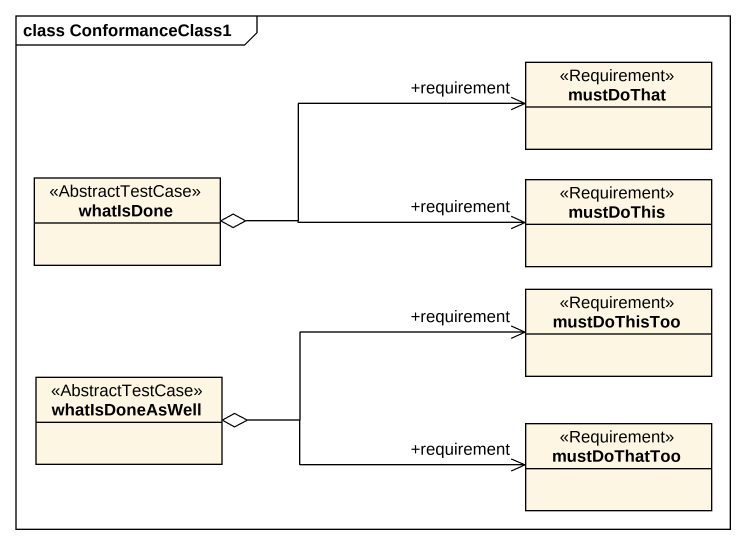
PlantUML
@startuml
mainframe class ConformanceClass1
hide circle
hide empty members
class mustDoThat <<Requirement>>
class whatIsDone <<AbstractTestCase>>
class mustDoThis <<Requirement>>
class mustDoThisToo <<Requirement>>
class whatIsDoneAsWell <<AbstractTestCase>>
class mustDoThatToo <<Requirement>>
mustDoThat "+requirement" <-left-o whatIsDone
mustDoThis "+requirement" <-left-o whatIsDone
mustDoThisToo "+requirement" <-left-o whatIsDoneAsWell
mustDoThatToo "+requirement" <-left-o whatIsDoneAsWell
@enduml
